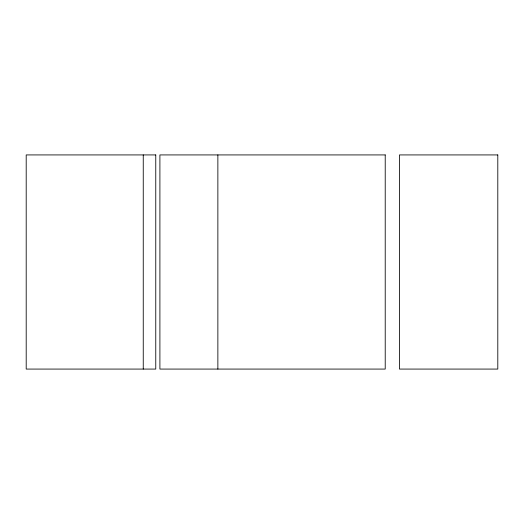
<?xml version="1.0" encoding="UTF-8"?>
<svg xmlns="http://www.w3.org/2000/svg" width="524" height="524" viewBox="0 0 524 524"><rect width="100%" height="100%" fill="white"/><g stroke="black" fill="none" stroke-linecap="round" stroke-linejoin="round"><path stroke-width="0.79" d="M217.866 154.927L217.866 369.073M143.249 154.927L143.249 369.073M155.766 154.927L26.2 154.927L26.2 369.073L155.766 369.073L155.766 154.927M385.219 154.927L159.905 154.927L159.905 369.073L385.219 369.073L385.219 154.927M497.8 154.927L399.458 154.927L399.458 369.073L497.8 369.073L497.8 154.927"/></g></svg>
